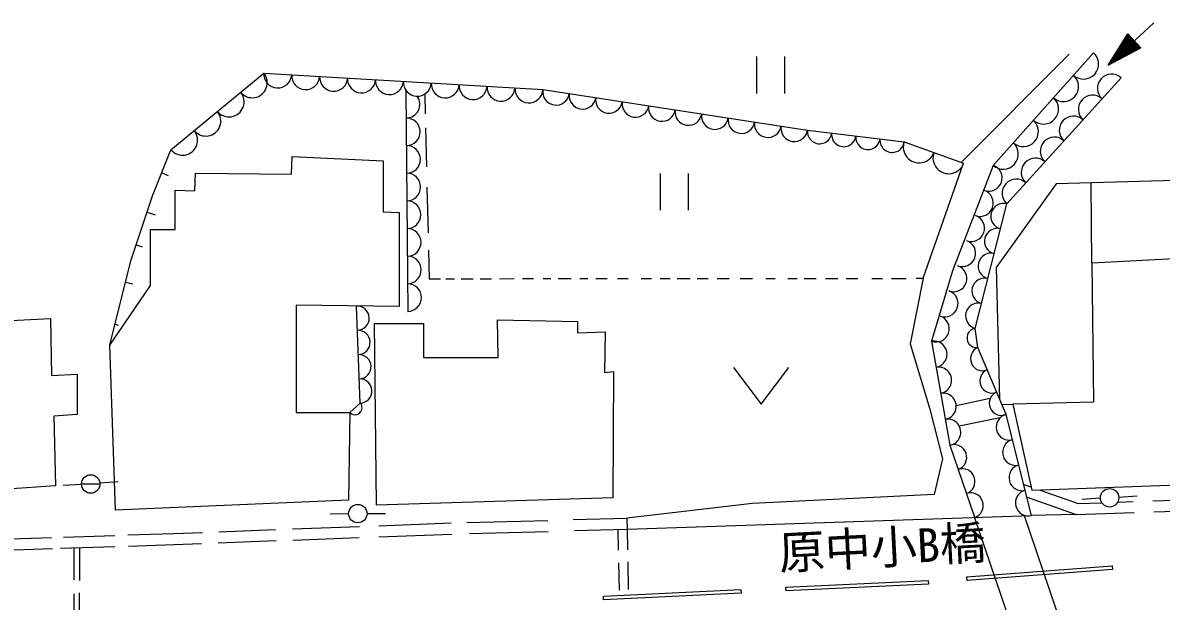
# Model space of a CAD drawing. Units: millimetres, scale not verified. Extents: x 40000 to 680000, y 20000 to 380000.
# Drawn here: x 95564 to 157361, y 283368 to 314770 of the extents above; entities that cross this region are included whole.
import ezdxf
from ezdxf.enums import TextEntityAlignment as Align

# ---------------------------------------------------------------- set-up
doc = ezdxf.new("R2010")
doc.units = ezdxf.units.MM
doc.header["$LTSCALE"] = 1000
doc.layers.add('M-BGD', color=7, linetype='Continuous', lineweight=25)
doc.layers.add('M-STR-STR1', color=1, linetype='Continuous')
doc.styles.add('ＭＳ ゴシック', font='')
doc.styles.get('ＭＳ ゴシック').set_extended_font_data('MS Gothic')

msp = doc.modelspace()

# ---------------------------------------------------------------- linework, layer by layer
at = {"layer": 'M-BGD'}
for p, q in [((156953, 314770), (154478, 312472)), ((154478, 312472), (155542, 314166)), ((156034, 313295), (155414, 313963)), ((156080, 313319), (155442, 314006)), ((156126, 313343), (155469, 314050)), ((156171, 313368), (155497, 314094)), ((156217, 313392), (155524, 314138)), ((156246, 313407), (155542, 314166)), ((154478, 312472), (156246, 313407)), ((155394, 312956), (155029, 313349)), ((155439, 312980), (155056, 313393)), ((155485, 313005), (155084, 313437)), ((155531, 313029), (155112, 313480)), ((155577, 313053), (155139, 313524)), ((155622, 313077), (155167, 313568)), ((155668, 313101), (155194, 313612)), ((155714, 313126), (155222, 313656)), ((155760, 313150), (155249, 313700)), ((155805, 313174), (155277, 313743)), ((155851, 313198), (155304, 313787)), ((155897, 313222), (155332, 313831)), ((155943, 313247), (155359, 313875)), ((155988, 313271), (155387, 313919)), ((135412, 310932), (135412, 312932)), ((136912, 312932), (136912, 310932)), ((146498, 307190), (152360, 313059)), ((153690, 313145), (148240, 307029)), ((154753, 312617), (154644, 312735)), ((154799, 312642), (154671, 312779)), ((154845, 312666), (154699, 312823)), ((154890, 312690), (154726, 312867)), ((154936, 312714), (154754, 312910)), ((154982, 312738), (154781, 312954)), ((155028, 312763), (154809, 312998)), ((155073, 312787), (154836, 313042)), ((155119, 312811), (154864, 313086)), ((155165, 312835), (154891, 313130)), ((155211, 312859), (154919, 313174)), ((155256, 312884), (154946, 313217)), ((155302, 312908), (154974, 313261)), ((155348, 312932), (155001, 313305)), ((154524, 312496), (154506, 312516)), ((154570, 312520), (154534, 312560)), ((154616, 312545), (154561, 312604)), ((154661, 312569), (154589, 312647)), ((154707, 312593), (154616, 312691)), ((103609, 307876), (108649, 312039)), ((108649, 312039), (123794, 311139)), ((148979, 304946), (155182, 311779)), ((116363, 311100), (116462, 299102)), ((117385, 310903), (117410, 309825)), ((123794, 311139), (138163, 308940)), ((117428, 309072), (117479, 306943)), ((138163, 308940), (143412, 308315)), ((102611, 305369), (103609, 307876)), ((143412, 308315), (146635, 307140)), ((110145, 306545), (110178, 307514)), ((110178, 307514), (115121, 307280)), ((115121, 307280), (115121, 304508)), ((144441, 300897), (146635, 307140)), ((103110, 306622), (103452, 306486)), ((104902, 305644), (104935, 306612)), ((104935, 306612), (110145, 306545)), ((130187, 304594), (130187, 306594)), ((131687, 306594), (131687, 304594)), ((148240, 307029), (146030, 301300)), ((151661, 306027), (148400, 301491)), ((162247, 306311), (151661, 306027)), ((153599, 301727), (153556, 306078)), ((101427, 301840), (102611, 305369)), ((103833, 303540), (103833, 305677)), ((103833, 305677), (104902, 305644)), ((117504, 305854), (117563, 303370)), ((147267, 298182), (148979, 304946)), ((102315, 304487), (102755, 304339)), ((115121, 304508), (115989, 304475)), ((115989, 304475), (115989, 299365)), ((102497, 300501), (102497, 303540)), ((102497, 303540), (103833, 303540)), ((101723, 302722), (102048, 302613)), ((117585, 302429), (117622, 300875)), ((163476, 302247), (153599, 301727)), ((100293, 297261), (101427, 301840)), ((153599, 301727), (153693, 294166)), ((146030, 301300), (144893, 297481)), ((148400, 301491), (148583, 294351)), ((100293, 297261), (102497, 300501)), ((101143, 300696), (101529, 300600)), ((117622, 300875), (118231, 300876)), ((118524, 300876), (119004, 300876)), ((119359, 300877), (120007, 300877)), ((120383, 300877), (121010, 300878)), ((121449, 300878), (122242, 300879)), ((122681, 300879), (123287, 300880)), ((123809, 300880), (124227, 300881)), ((124624, 300881), (125335, 300882)), ((125794, 300882), (126233, 300882)), ((126672, 300883), (127278, 300883)), ((127842, 300884), (128427, 300884)), ((129137, 300885), (129701, 300885)), ((130161, 300885), (130704, 300886)), ((131080, 300886), (131790, 300887)), ((132166, 300887), (132772, 300888)), ((133253, 300888), (133901, 300888)), ((134506, 300889), (135175, 300890)), ((135906, 300890), (136408, 300891)), ((137097, 300891), (137598, 300892)), ((137975, 300892), (138622, 300892)), ((139144, 300893), (139813, 300893)), ((140252, 300894), (140899, 300894)), ((141652, 300895), (142237, 300895)), ((142717, 300896), (143511, 300896)), ((144441, 300897), (143729, 297345)), ((144054, 300897), (144441, 300897)), ((115989, 299365), (110412, 299432)), ((110412, 299432), (110412, 293621)), ((113885, 294122), (113685, 299393)), ((93305, 298524), (97061, 298708)), ((97061, 298708), (97123, 295629)), ((121374, 296594), (121324, 298647)), ((121324, 298647), (125682, 298547)), ((125682, 298547), (125682, 297946)), ((100577, 298406), (100749, 298363)), ((114762, 288579), (114661, 298447)), ((114661, 298447), (117316, 298447)), ((117316, 298447), (117316, 296594)), ((125682, 297946), (127185, 297996)), ((127185, 297996), (127135, 295792)), ((147408, 297144), (147267, 298182)), ((100594, 288311), (100293, 297261)), ((143729, 297345), (144809, 293793)), ((144893, 297481), (145888, 291832)), ((148937, 293509), (147408, 297144)), ((117316, 296594), (121374, 296594)), ((134148, 296059), (135648, 294059)), ((135648, 294059), (137148, 296059)), ((97123, 295629), (98508, 295691)), ((98508, 295691), (98508, 293505)), ((127135, 295792), (127635, 295842)), ((127635, 295842), (127585, 288979)), ((148077, 294371), (146231, 293981)), ((153693, 294166), (149298, 294071)), ((110412, 293621), (113317, 293621)), ((113317, 293621), (113250, 288846)), ((113317, 293621), (113885, 294122)), ((144809, 293793), (145491, 291094)), ((148708, 294055), (149298, 294071)), ((149298, 294071), (150338, 289393)), ((98508, 293505), (97246, 293413)), ((97246, 293413), (97338, 289625)), ((148621, 293333), (146399, 292872)), ((150328, 288017), (148937, 293509)), ((145888, 291832), (147224, 287940)), ((145491, 291094), (145036, 289161)), ((99757, 289787), (100747, 289877)), ((150338, 289393), (165224, 289960)), ((97338, 289625), (85638, 288825)), ((98757, 289707), (97757, 289647)), ((98755, 289733), (99755, 289733)), ((149898, 289713), (150284, 289577)), ((150790, 289399), (152844, 288675)), ((113250, 288846), (100594, 288311)), ((127585, 288979), (114762, 288579)), ((135176, 288678), (128348, 287878)), ((145036, 289161), (135176, 288678)), ((150075, 289015), (152751, 288072)), ((152844, 288675), (154115, 288718)), ((154057, 288957), (153057, 288897)), ((155028, 288749), (155840, 288777)), ((155057, 289017), (156057, 289087)), ((156914, 288814), (160393, 288932)), ((113257, 288117), (112257, 288097)), ((114257, 288127), (115257, 288137)), ((128365, 287278), (150328, 288017)), ((153288, 278163), (149948, 288004)), ((152751, 288072), (150328, 288017)), ((152751, 288072), (155891, 288179)), ((156963, 288215), (160471, 288335)), ((110202, 287292), (113845, 287429)), ((114885, 287468), (118826, 287616)), ((119668, 287639), (124068, 287760)), ((125434, 287798), (128348, 287878)), ((128348, 287878), (128365, 287278)), ((150606, 277975), (147224, 287940)), ((94357, 286733), (97122, 286826)), ((97769, 286848), (100555, 286942)), ((101268, 286966), (103757, 287049)), ((103757, 287049), (105318, 287108)), ((106210, 287142), (109280, 287257)), ((110218, 286692), (113822, 286827)), ((114885, 286867), (118846, 287016)), ((119809, 287043), (124081, 287160)), ((125520, 287200), (128365, 287278)), ((127865, 287265), (127887, 286144)), ((128365, 287278), (128387, 286167)), ((94564, 286139), (97176, 286227)), ((97605, 286242), (100555, 286341)), ((98338, 286266), (98334, 284526)), ((98638, 286277), (98634, 284502)), ((101297, 286366), (103778, 286450)), ((103778, 286450), (105268, 286506)), ((106165, 286540), (109327, 286658)), ((127901, 285448), (127930, 283962)), ((128400, 285504), (128429, 284013)), ((146805, 284695), (154706, 285292)), ((154721, 285093), (146820, 284496)), ((154706, 285292), (154721, 285093)), ((136984, 284137), (144715, 284488)), ((144724, 284289), (136993, 283938)), ((144715, 284488), (144724, 284289)), ((146820, 284496), (146805, 284695)), ((98332, 283772), (98329, 282045)), ((98633, 283821), (98629, 282070)), ((127081, 283635), (134541, 284003)), ((134551, 283804), (127090, 283436)), ((134541, 284003), (134551, 283804)), ((136993, 283938), (136984, 284137)), ((127090, 283436), (127081, 283635))]:
    msp.add_line(p, q, dxfattribs=at)
for centre in [(99255, 289733), (154556, 288983), (113752, 288124)]:
    msp.add_circle(centre, 500, dxfattribs=at)
for centre, radius, start, end in [((153145, 312533), 819, 228.29168, 48.29168), ((108019, 311518), 817, 219.55324, 39.55324), ((109406, 311994), 759, 176.60029, 356.60029), ((110921, 311904), 759, 176.60029, 356.60029), ((112435, 311814), 759, 176.60029, 356.60029), ((113950, 311724), 759, 176.60029, 356.60029), ((115464, 311634), 759, 176.60029, 356.60029), ((116979, 311544), 759, 176.60029, 356.60029), ((118493, 311454), 759, 176.60029, 356.60029), ((152055, 311310), 819, 228.29168, 48.29168), ((154665, 311210), 769, 47.77319, 227.77319), ((106759, 310478), 817, 219.55324, 39.55324), ((120008, 311364), 759, 176.60029, 356.60029), ((121522, 311274), 759, 176.60029, 356.60029), ((123037, 311184), 759, 176.60029, 356.60029), ((124512, 311029), 727, 171.29877, 351.29877), ((125949, 310809), 727, 171.29877, 351.29877), ((116370, 310350), 750, 270.4701, 35.45002), ((127386, 310589), 727, 171.29877, 351.29877), ((128823, 310369), 727, 171.29877, 351.29877), ((130260, 310149), 727, 171.29877, 351.29877), ((150965, 310087), 819, 228.29168, 48.29168), ((153631, 310071), 769, 47.77319, 227.77319), ((105499, 309437), 817, 219.55324, 39.55324), ((131697, 309929), 727, 171.29877, 351.29877), ((133134, 309709), 727, 171.29877, 351.29877), ((152597, 308932), 769, 47.77319, 227.77319), ((116382, 308851), 750, 270.4701, 90.4701), ((134571, 309490), 727, 171.29877, 351.29877), ((136008, 309270), 727, 171.29877, 351.29877), ((137445, 309050), 727, 171.29877, 351.29877), ((149875, 308864), 819, 228.29168, 48.29168), ((104239, 308396), 817, 219.55324, 39.55324), ((138819, 308862), 661, 173.21103, 353.21103), ((140131, 308705), 661, 173.21103, 353.21103), ((141444, 308549), 661, 173.21103, 353.21103), ((142756, 308393), 661, 173.21103, 353.21103), ((151564, 307793), 769, 47.77319, 227.77319), ((116394, 307351), 750, 270.4701, 90.4701), ((144218, 308021), 858, 159.98124, 339.98124), ((148785, 307641), 819, 228.29168, 48.29168), ((145829, 307434), 858, 159.98124, 339.98124), ((150530, 306654), 769, 47.77319, 227.77319), ((116406, 305851), 750, 270.4701, 90.4701), ((148001, 306347), 723, 250.68128, 70.68128), ((149496, 305515), 769, 47.77319, 227.77319), ((147523, 304983), 723, 250.68128, 70.68128), ((116419, 304351), 750, 270.4701, 90.4701), ((148808, 304269), 698, 75.79606, 255.79606), ((147045, 303619), 723, 250.68128, 70.68128), ((116431, 302851), 750, 270.4701, 90.4701), ((148466, 302916), 698, 75.79606, 255.79606), ((146566, 302255), 723, 250.68128, 70.68128), ((148123, 301564), 698, 75.79606, 255.79606), ((116443, 301352), 750, 270.4701, 90.4701), ((146088, 300891), 723, 250.68128, 70.68128), ((116456, 299852), 750, 270.4701, 90.4701), ((147781, 300211), 698, 75.79606, 255.79606), ((145610, 299527), 723, 250.68128, 70.68128), ((113710, 298734), 659, 272.16921, 92.16921), ((147439, 298858), 698, 75.79606, 255.79606), ((145132, 298163), 723, 250.68128, 70.68128), ((113760, 297416), 659, 272.16921, 92.16921), ((147338, 297663), 524, 97.69605, 277.69605), ((145017, 296775), 717, 279.99735, 99.99735), ((113810, 296099), 659, 272.16921, 92.16921), ((147663, 296538), 657, 112.82376, 292.82376), ((145266, 295363), 717, 279.99735, 99.99735), ((113860, 294781), 659, 272.16921, 92.16921), ((148173, 295326), 657, 112.82376, 292.82376), ((145515, 293951), 717, 279.99735, 99.99735), ((148682, 294115), 657, 112.82376, 292.82376), ((113601, 293872), 379, 221.42367, 41.42367), ((145764, 292539), 717, 279.99735, 99.99735), ((149111, 292823), 708, 104.20578, 284.20578), ((146113, 291179), 691, 288.93406, 108.93406), ((149459, 291450), 708, 104.20578, 284.20578), ((146561, 289873), 691, 288.93406, 108.93406), ((149806, 290077), 708, 104.20578, 284.20578), ((147009, 288566), 691, 288.93406, 108.93406), ((150154, 288704), 708, 104.20578, 284.20578)]:
    msp.add_arc(centre, radius, start, end, dxfattribs=at)

# ---------------------------------------------------------------- texts
at = {"layer": 'M-STR-STR1', "style": 'ＭＳ ゴシック'}
msp.add_text('原中小B橋', height=1833, rotation=2.973, dxfattribs=at).set_placement((136677, 284535), align=Align.BOTTOM_LEFT)

doc.saveas('drawing.dxf')
